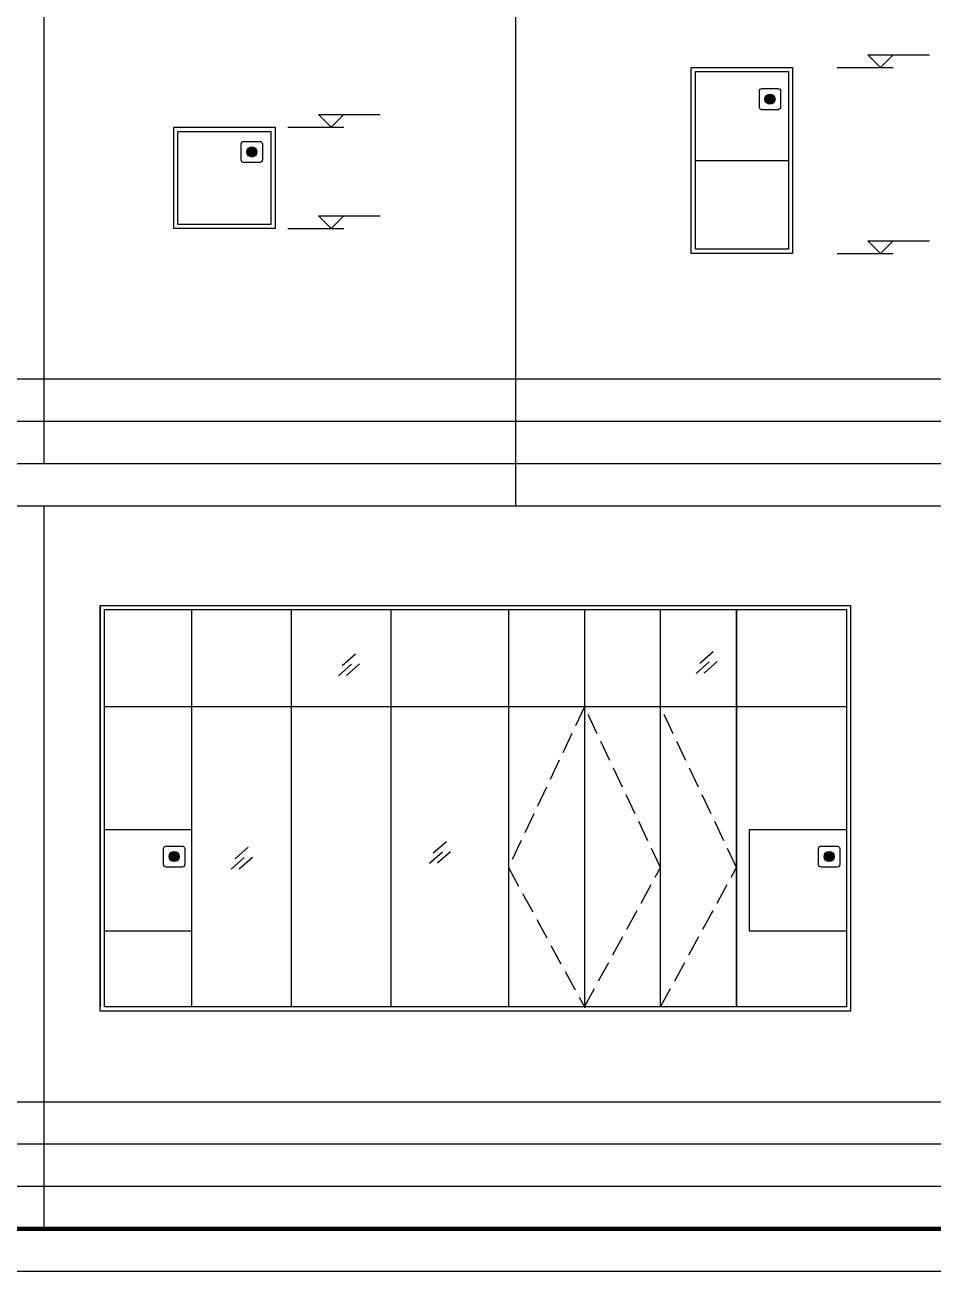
# Model space of a CAD drawing. Extents: x -737978 to 768813, y -372247 to 1140308.
# Drawn here: x -372194 to -361448, y -338663 to -323921 of the extents above; entities that cross this region are included whole.
import ezdxf

# ---------------------------------------------------------------- set-up
doc = ezdxf.new("R2010")
doc.units = 0
doc.header["$LTSCALE"] = 1000
doc.header["$MEASUREMENT"] = 0
doc.linetypes.add('DASH', pattern=[0.35, 0.25, -0.1])
doc.layers.get('0').update_dxf_attribs({"linetype": 'CONTINUOUS'})
for name, color, linetype in [('A-ELEV-LIN-0.3', 155, 'CONTINUOUS'), ('A-FLOR-OTHER2-ON', 83, 'CONTINUOUS'), ('A-WALL-GLAZ', 141, 'CONTINUOUS'), ('DIM_ELEV', 3, 'CONTINUOUS'), ('PUB_TITLE', 4, 'CONTINUOUS'), ('门窗开启', 8, 'CONTINUOUS')]:
    doc.layers.add(name, color=color, linetype=linetype)

msp = doc.modelspace()

# ---------------------------------------------------------------- hatches: boundary and pattern name
h = msp.add_hatch(color=1)
h.dxf.hatch_style = 1
edge = h.paths.add_edge_path()
edge.add_arc((-363378, -324798.9), 60, 0, 360)
h = msp.add_hatch(color=1)
h.dxf.hatch_style = 1
edge = h.paths.add_edge_path()
edge.add_arc((-369509.9, -325423.8), 60, 0, 360)
h = msp.add_hatch(color=1)
h.dxf.hatch_style = 1
edge = h.paths.add_edge_path()
edge.add_arc((-370428.5, -333759.5), 60, 0, 360)
h = msp.add_hatch(color=1)
h.dxf.hatch_style = 1
edge = h.paths.add_edge_path()
edge.add_arc((-362678.4, -333759.5), 60, 0, 360)

# ---------------------------------------------------------------- linework, layer by layer
for points in [[(-363253, -324703.9), (-363253, -324893.9, -0.4142136), (-363283, -324923.9), (-363473, -324923.9, -0.4142136), (-363503, -324893.9), (-363503, -324703.9, -0.4142136), (-363473, -324673.9), (-363283, -324673.9, -0.4142136)], [(-369384.9, -325328.8), (-369384.9, -325518.8, -0.4142136), (-369414.9, -325548.8), (-369604.9, -325548.8, -0.4142136), (-369634.9, -325518.8), (-369634.9, -325328.8, -0.4142136), (-369604.9, -325298.8), (-369414.9, -325298.8, -0.4142136)], [(-370303.5, -333664.5), (-370303.5, -333854.5, -0.4142136), (-370333.5, -333884.5), (-370523.5, -333884.5, -0.4142136), (-370553.5, -333854.5), (-370553.5, -333664.5, -0.4142136), (-370523.5, -333634.5), (-370333.5, -333634.5, -0.4142136)], [(-362553.4, -333664.5), (-362553.4, -333854.5, -0.4142136), (-362583.4, -333884.5), (-362773.4, -333884.5, -0.4142136), (-362803.4, -333854.5), (-362803.4, -333664.5, -0.4142136), (-362773.4, -333634.5), (-362583.4, -333634.5, -0.4142136)]]:
    msp.add_lwpolyline(points, format="xyb", close=True)
at = {"color": 1}
for centre in [(-363378, -324798.9), (-369509.9, -325423.8), (-370428.5, -333759.5), (-362678.4, -333759.5)]:
    msp.add_circle(centre, 60, dxfattribs=at)
at = {"layer": 'A-ELEV-LIN-0.3', "color": 8, "linetype": 'DASH'}
for points in [[(-365573.5, -331988), (-366473.5, -333888), (-365573.5, -335538), (-364673.5, -333888), (-365573.5, -331988)], [(-364673.5, -335538), (-363773.4, -333888), (-364673.5, -331988)]]:
    msp.add_lwpolyline(points, dxfattribs=at)
at = {"layer": 'A-ELEV-LIN-0.3'}
msp.add_lwpolyline([(-363773.4, -331988), (-363773.4, -335538)], dxfattribs=at)
at = {"layer": 'A-FLOR-OTHER2-ON', "color": 0}
for points in [[(-371303.5, -330788), (-371303.5, -335538)], [(-362423.4, -330788), (-362423.4, -335538)]]:
    msp.add_lwpolyline(points, dxfattribs=at)
at = {"layer": 'A-WALL-GLAZ'}
for points in [[(-371971.3, -309462.7), (-371971.3, -329112.5)], [(-366391.3, -309462.7), (-366391.3, -329607.7)], [(-364310.7, -324424), (-363110.7, -324424)], [(-364260.7, -325524), (-363160.7, -325524)], [(-371971.3, -329612.5), (-371971.3, -338162.7)], [(-370223.5, -330838), (-370223.5, -335538)], [(-369043.3, -330838), (-369043.3, -335538)], [(-367863.5, -330838), (-367863.5, -335538)], [(-366473.5, -330838), (-366473.5, -335538)], [(-365573.5, -330847.9), (-365573.5, -335547.9)], [(-364673.5, -335538), (-364673.5, -330838)], [(-363773.4, -330838), (-363773.4, -335538)], [(-363773.4, -335538), (-363773.4, -330838)], [(-363773.4, -330838), (-363773.4, -335538)], [(-363773.4, -330838), (-363773.4, -335538)], [(-363773.4, -330838), (-363773.4, -335538)], [(-362473.4, -331988), (-371253.5, -331988)], [(-371253.5, -333438), (-370223.5, -333438)], [(-363623.4, -333438), (-362473.4, -333438)], [(-363623.4, -333438), (-363623.4, -334638)], [(-371253.5, -334638), (-370223.5, -334638)], [(-363623.4, -334638), (-362473.4, -334638)]]:
    msp.add_lwpolyline(points, dxfattribs=at)
for points in [[(-364310.7, -324424), (-363110.7, -324424), (-363110.7, -326624), (-364310.7, -326624)], [(-364260.7, -324474), (-363160.7, -324474), (-363160.7, -326574), (-364260.7, -326574)], [(-370434.2, -326331.1), (-370434.2, -325131.1), (-369234.2, -325131.1), (-369234.2, -326331.1)], [(-370384.2, -326281.1), (-370384.2, -325181.1), (-369284.2, -325181.1), (-369284.2, -326281.1)], [(-371303.5, -330788), (-362423.4, -330788), (-362423.4, -335588), (-371303.5, -335588)], [(-371253.5, -330838), (-362473.4, -330838), (-362473.4, -335538), (-371253.5, -335538)]]:
    msp.add_lwpolyline(points, close=True, dxfattribs=at)
at = {"layer": 'DIM_ELEV'}
for p, q in [((-362069.9, -324424), (-362219.9, -324274)), ((-362219.9, -324274), (-361490.3, -324274)), ((-362069.9, -324424), (-361919.9, -324274)), ((-362582.9, -324424), (-361919.9, -324424)), ((-368571.2, -325131.1), (-368721.2, -324981.1)), ((-368721.2, -324981.1), (-367991.6, -324981.1)), ((-368571.2, -325131.1), (-368421.2, -324981.1)), ((-369084.2, -325131.1), (-368421.2, -325131.1)), ((-368571.2, -326331.1), (-368721.2, -326181.1)), ((-368721.2, -326181.1), (-367991.6, -326181.1)), ((-368571.2, -326331.1), (-368421.2, -326181.1)), ((-369084.2, -326331.1), (-368421.2, -326331.1)), ((-362069.9, -326624), (-362219.9, -326474)), ((-362219.9, -326474), (-361490.3, -326474)), ((-362069.9, -326624), (-361919.9, -326474)), ((-362582.9, -326624), (-361919.9, -326624))]:
    msp.add_line(p, q, dxfattribs=at)
at = {"layer": 'PUB_TITLE'}
msp.add_lwpolyline([(-419061.3, -338662.7), (-356011.3, -338662.7), (-356011.3, -308962.7), (-419061.3, -308962.7)], close=True, dxfattribs=at)
at = {"layer": 'PUB_TITLE', "const_width": 50}
msp.add_lwpolyline([(-417811.3, -338162.7), (-356511.3, -338162.7), (-356511.3, -309462.7), (-417811.3, -309462.7)], close=True, dxfattribs=at)
at = {"layer": 'PUB_TITLE'}
for points in [[(-360811.8, -328112.5), (-417811.3, -328112.5)], [(-360811.8, -328612.5), (-417811.3, -328612.5)], [(-360811.8, -329112.5), (-417811.3, -329112.5)], [(-360811.8, -329612.5), (-417811.3, -329612.5)], [(-360811.8, -329612.5), (-417811.3, -329612.5)], [(-360811.8, -336662.7), (-417811.3, -336662.7)], [(-360811.8, -337162.7), (-417811.3, -337162.7)], [(-360811.8, -337662.7), (-417811.3, -337662.7)]]:
    msp.add_lwpolyline(points, dxfattribs=at)
at = {"layer": '门窗开启'}
for points in [[(-368438.7, -331499.1), (-368283.6, -331362.8)], [(-364206.4, -331471), (-364051.3, -331334.6)], [(-368485.4, -331621.6), (-368330.3, -331485.2)], [(-368390.1, -331617.7), (-368235, -331481.3)], [(-364253, -331593.4), (-364098, -331457)], [(-364157.7, -331589.5), (-364002.6, -331453.2)], [(-367361.7, -333715.6), (-367206.6, -333579.2)], [(-369706.9, -333785.2), (-369551.8, -333648.9)], [(-367408.3, -333838.1), (-367253.3, -333701.7)], [(-367313, -333834.2), (-367157.9, -333697.8)], [(-369753.6, -333907.7), (-369598.5, -333771.3)], [(-369658.3, -333903.8), (-369503.2, -333767.4)]]:
    msp.add_lwpolyline(points, dxfattribs=at)

doc.saveas('drawing.dxf')
